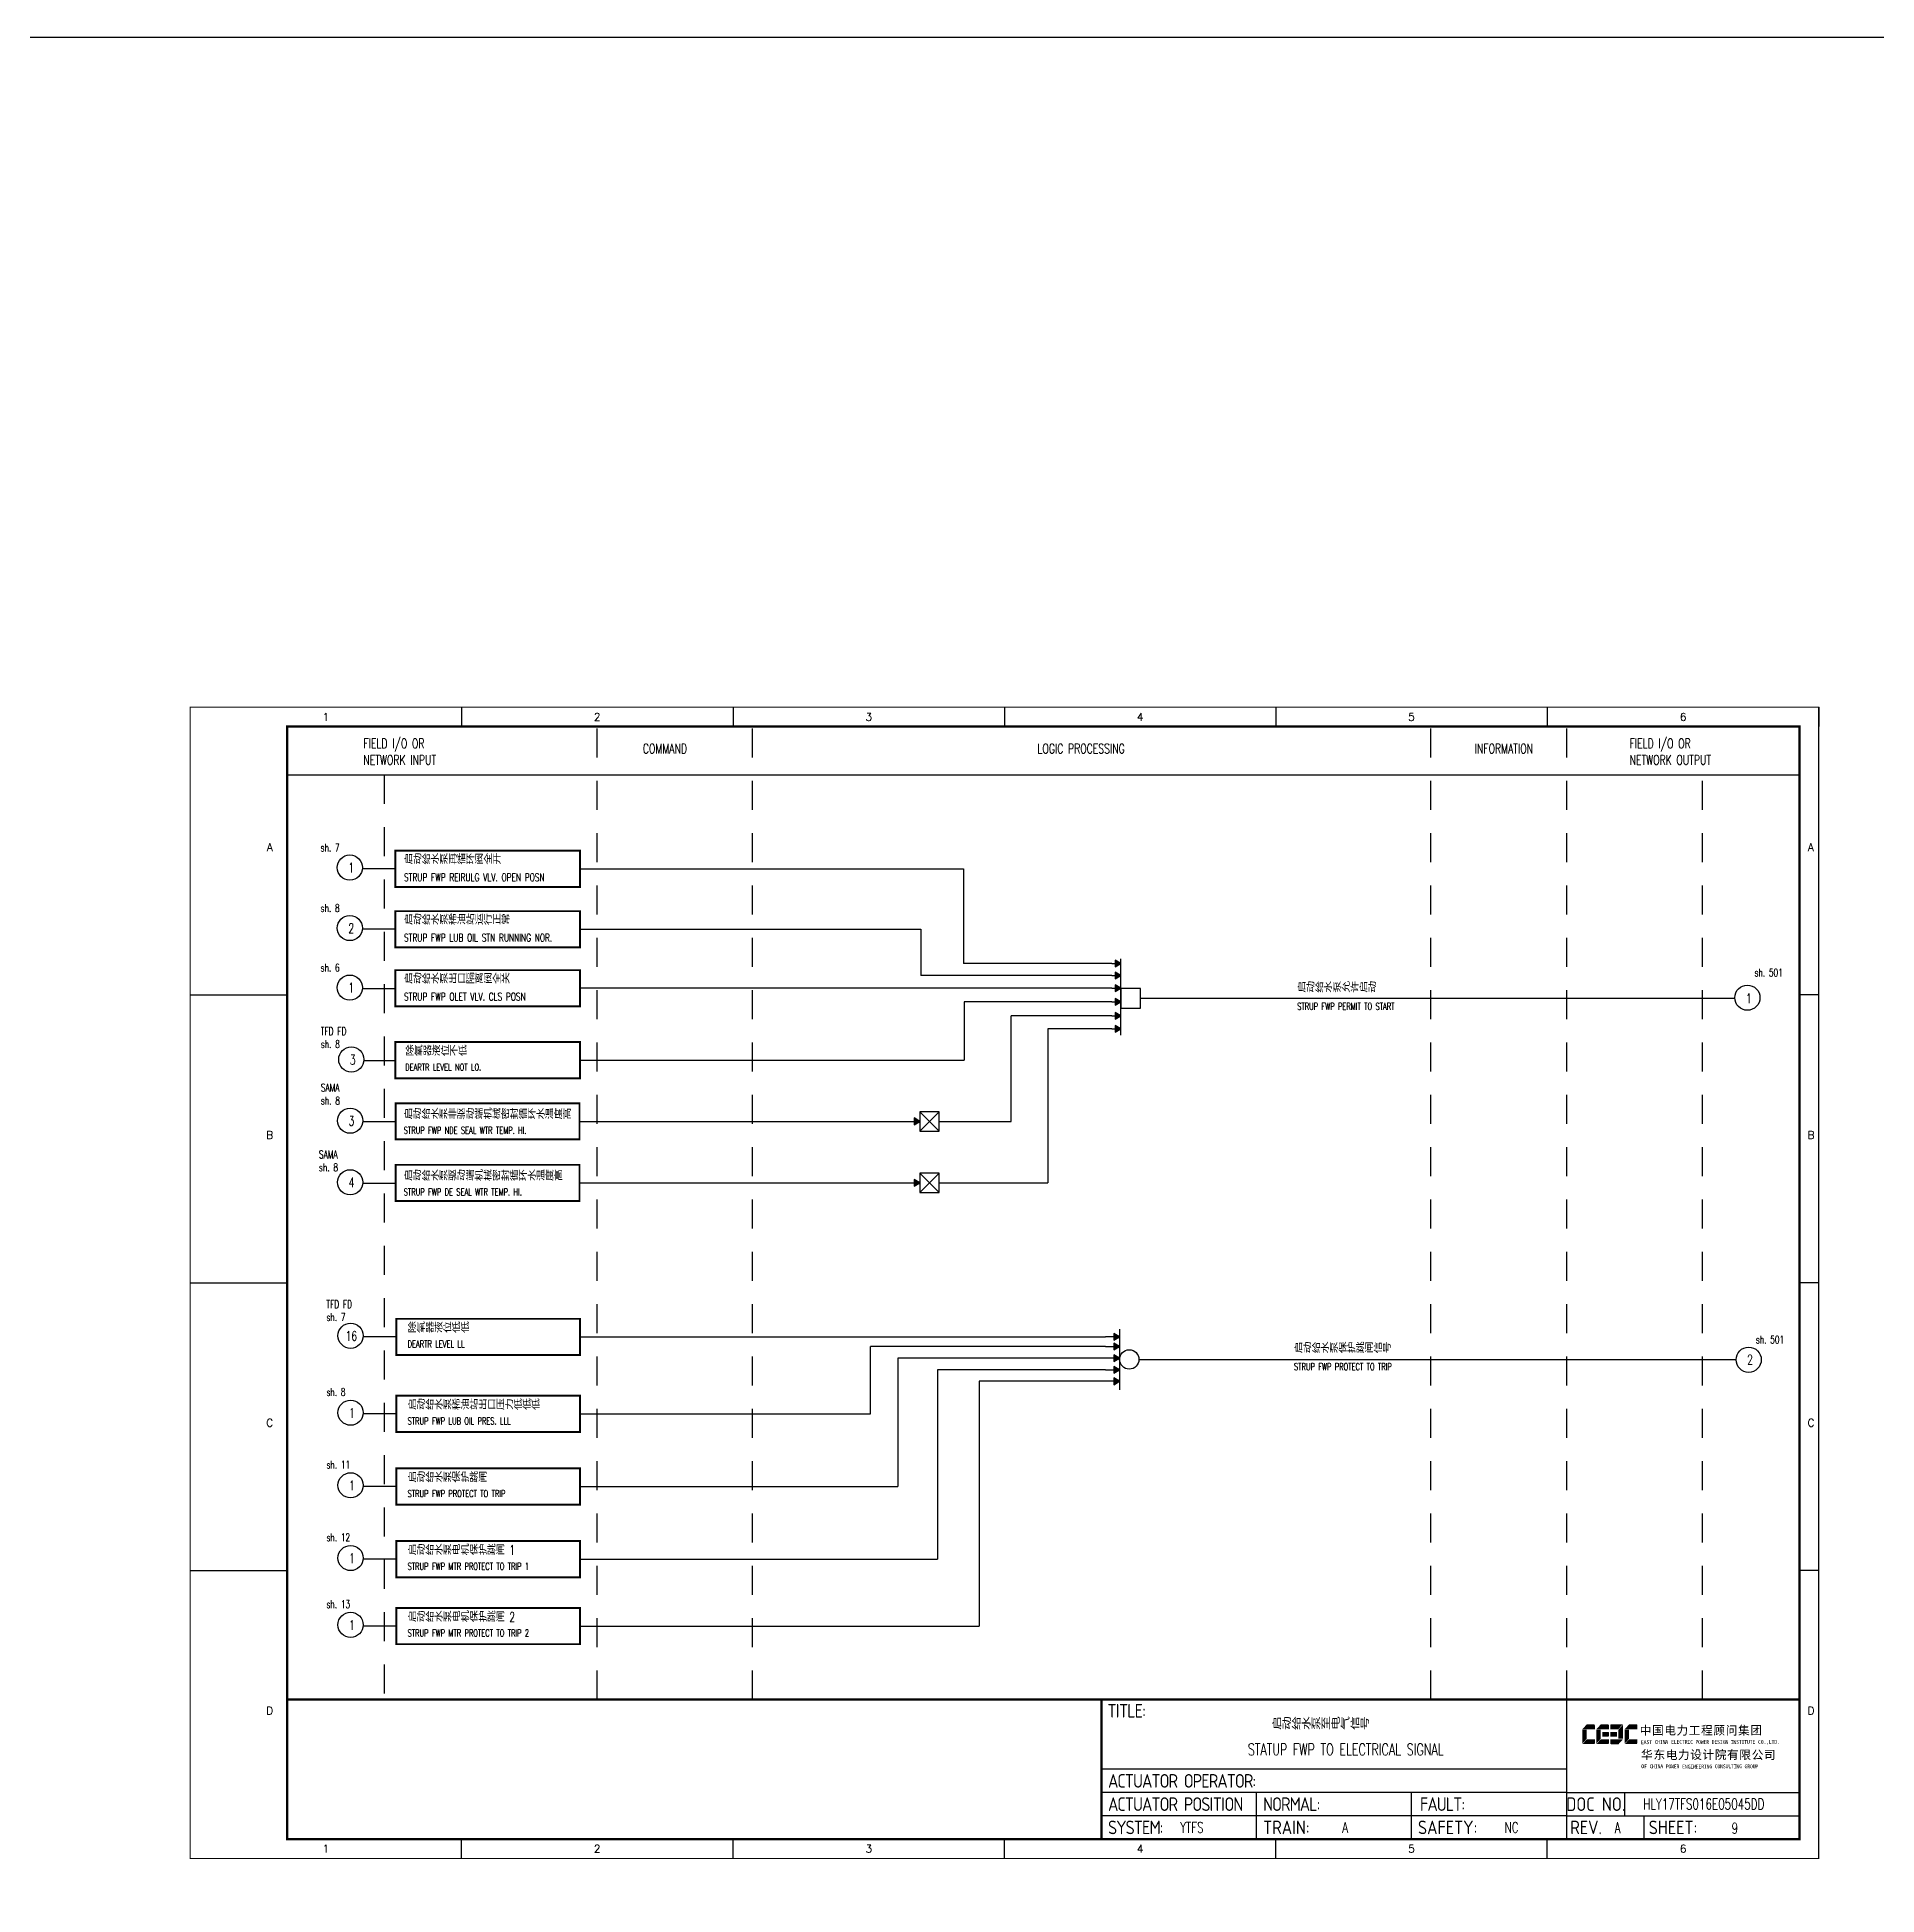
# Model space of a CAD drawing. Header units: millimetres. Extents: x 14388 to 19722, y -3447 to -1598.
# Drawn here: x 15916.3 to 16390.7, y -2076.9 to -1597.7 of the extents above; entities that cross this region are included whole.
import ezdxf
from ezdxf.enums import TextEntityAlignment as Align

# ---------------------------------------------------------------- set-up
doc = ezdxf.new("R2010")
doc.units = ezdxf.units.MM
doc.linetypes.add('JIS_02_0.7', pattern=[1.35, 0.75, -0.6])
for name, color, linetype in [('BORDER', 1, 'Continuous'), ('MLINE', 6, 'Continuous'), ('TITLE', 1, 'Continuous'), ('TK', 7, 'Continuous'), ('图框_外框线', 7, 'Continuous'), ('图框_标题栏文字', 6, 'Continuous')]:
    doc.layers.add(name, color=color, linetype=linetype)
doc.styles.add('ecepdi', font='simhei.ttf', dxfattribs={"width": 0.9})
doc.styles.get("Standard").update_dxf_attribs({"font": 'romans.shx', "width": 0.7, "bigfont": '@0hztxta.shx'})
doc.styles.add('工程字', font='gbenor.shx', dxfattribs={"bigfont": 'gbcbig.shx'})

# ---------------------------------------------------------------- blocks, each defined once
blk = doc.blocks.new('A$C1E0003F3')
h = blk.add_hatch(color=152)
edge = h.paths.add_edge_path()
edge.add_ellipse((5.15, 4.41), major_axis=(0, 0.211), ratio=0.769231, start_angle=-90, end_angle=0)
edge.add_line((5.15, 4.62), (3.22, 4.62))
edge.add_line((3.22, 4.62), (2.09, 3.35))
edge.add_line((2.09, 3.35), (5.32, 3.35))
edge.add_line((5.32, 3.35), (5.32, 4.41))
h.paths.add_polyline_path([(3.22, 3.23), (2.09, 3.23), (2.09, -0.36), (3.22, 0.91)])
edge = h.paths.add_edge_path()
edge.add_line((5.32, 0.81), (3.27, 0.81))
edge.add_line((3.27, 0.81), (2.13, -0.46))
edge.add_line((2.13, -0.46), (5.15, -0.46))
edge.add_ellipse((5.15, -0.25), major_axis=(0, 0.211), ratio=0.769231, start_angle=180, end_angle=270)
edge.add_line((5.32, -0.25), (5.32, 0.81))
h = blk.add_hatch(color=152)
edge = h.paths.add_edge_path()
edge.add_ellipse((8.78, 4.41), major_axis=(0, 0.211), ratio=0.769231, start_angle=-90, end_angle=0)
edge.add_line((8.78, 4.62), (6.84, 4.62))
edge.add_line((6.84, 4.62), (5.71, 3.35))
edge.add_line((5.71, 3.35), (8.94, 3.35))
edge.add_line((8.94, 3.35), (8.94, 4.41))
h.paths.add_polyline_path([(6.84, 3.23), (5.71, 3.23), (5.71, -0.36), (6.84, 0.91)])
edge = h.paths.add_edge_path()
edge.add_ellipse((8.78, 2.49), major_axis=(0, 0.211), ratio=0.769231, start_angle=-90, end_angle=0)
edge.add_line((8.78, 2.7), (7.22, 2.7))
edge.add_line((7.22, 2.7), (7.22, 1.44))
edge.add_line((7.22, 1.44), (8.78, 1.44))
edge.add_ellipse((8.78, 1.65), major_axis=(0, 0.211), ratio=0.769231, start_angle=180, end_angle=270)
edge.add_line((8.94, 1.65), (8.94, 2.49))
edge = h.paths.add_edge_path()
edge.add_line((8.94, 0.81), (6.89, 0.81))
edge.add_line((6.89, 0.81), (5.75, -0.46))
edge.add_line((5.75, -0.46), (8.78, -0.46))
edge.add_ellipse((8.78, -0.25), major_axis=(0, 0.211), ratio=0.769231, start_angle=180, end_angle=270)
edge.add_line((8.94, -0.25), (8.94, 0.81))
h = blk.add_hatch(color=1)
edge = h.paths.add_edge_path()
edge.add_line((12.48, 4.62), (9.46, 4.62))
edge.add_ellipse((9.46, 4.41), major_axis=(0, 0.211), ratio=0.769231, start_angle=0, end_angle=90)
edge.add_line((9.3, 4.41), (9.3, 3.35))
edge.add_line((9.3, 3.35), (11.35, 3.35))
edge.add_line((11.35, 3.35), (12.48, 4.62))
h.paths.add_polyline_path([(12.57, 4.56), (11.38, 3.23), (11.38, 0.93), (12.57, 0.93)])
edge = h.paths.add_edge_path()
edge.add_line((11.03, 2.7), (9.46, 2.7))
edge.add_ellipse((9.46, 2.49), major_axis=(0, 0.211), ratio=0.769231, start_angle=0, end_angle=90)
edge.add_line((9.3, 2.49), (9.3, 1.65))
edge.add_ellipse((9.46, 1.65), major_axis=(0, 0.211), ratio=0.769231, start_angle=90, end_angle=180)
edge.add_line((9.46, 1.44), (11.03, 1.44))
edge.add_line((11.03, 1.44), (11.03, 2.7))
h = blk.add_hatch(color=1)
edge = h.paths.add_edge_path()
edge.add_line((12.58, 0.79), (9.3, 0.79))
edge.add_line((9.3, 0.79), (9.3, -0.27))
edge.add_ellipse((9.46, -0.27), major_axis=(0, 0.211), ratio=0.769231, start_angle=90, end_angle=180)
edge.add_line((9.46, -0.48), (11.43, -0.48))
edge.add_line((11.43, -0.48), (12.58, 0.79))
h = blk.add_hatch(color=152)
edge = h.paths.add_edge_path()
edge.add_ellipse((16.11, 4.41), major_axis=(0, 0.211), ratio=0.769231, start_angle=-90, end_angle=0)
edge.add_line((16.11, 4.62), (14.14, 4.62))
edge.add_line((14.14, 4.62), (13, 3.35))
edge.add_line((13, 3.35), (16.27, 3.35))
edge.add_line((16.27, 3.35), (16.27, 4.41))
h.paths.add_polyline_path([(14.14, 3.23), (13, 3.23), (13, -0.36), (14.14, 0.91)])
edge = h.paths.add_edge_path()
edge.add_line((16.27, 0.81), (14.18, 0.81))
edge.add_line((14.18, 0.81), (13.04, -0.46))
edge.add_line((13.04, -0.46), (16.03, -0.46))
edge.add_ellipse((16.03, -0.15), major_axis=(0, 0.316), ratio=0.769231, start_angle=180, end_angle=270)
edge.add_line((16.27, -0.15), (16.27, 0.81))
at = {"layer": 'TITLE', "color": 7, "style": 'ecepdi'}
for s, p in [('中', (16.92, 1.94)), ('国', (20.09, 2)), ('电', (23.25, 1.99)), ('力', (26.39, 1.96)), ('工', (29.53, 1.95)), ('程', (32.71, 1.98)), ('顾', (35.9, 1.98)), ('问', (39.09, 1.94)), ('集', (42.26, 1.98)), ('团', (45.42, 2.01)), ('华', (17.24, -4.31)), ('东', (20.45, -4.29)), ('电', (23.62, -4.35)), ('力', (26.75, -4.32)), ('设', (29.92, -4.3)), ('计', (33.05, -4.31)), ('院', (36.26, -4.29)), ('有', (39.41, -4.29)), ('限', (42.57, -4.32)), ('公', (45.78, -4.38)), ('司', (48.91, -4.35))]:
    blk.add_text(s, height=2.2, dxfattribs=at).set_placement(p)
at = {"layer": 'TITLE', "color": 7, "style": 'ecepdi', "width": 0.975}
for s, p in [('E', (17.58, 0.02)), ('A', (18.29, 0.03)), ('S', (19, 0.03)), ('T', (19.7, 0.03)), ('C', (21.1, 0.09)), ('H', (21.77, 0.09)), ('I', (22.46, 0.09)), ('N', (23.17, 0.1)), ('A', (23.86, 0.1)), ('E', (25.35, 0.09)), ('L', (26.05, 0.11)), ('E', (26.76, 0.1)), ('C', (27.46, 0.12)), ('T', (28.18, 0.11)), ('R', (28.87, 0.1)), ('I', (29.57, 0.11)), ('C', (30.28, 0.1)), ('P', (31.64, 0.09)), ('O', (32.32, 0.08)), ('W', (33.03, 0.08)), ('E', (33.72, 0.08)), ('R', (34.42, 0.09)), ('D', (35.81, 0.1)), ('E', (36.52, 0.1)), ('S', (37.2, 0.1)), ('I', (37.91, 0.09)), ('G', (38.68, 0.11)), ('N', (39.38, 0.09)), ('I', (40.72, 0.07)), ('N', (41.43, 0.08)), ('S', (42.14, 0.08)), ('T', (42.83, 0.08)), ('I', (43.52, 0.09)), ('T', (44.22, 0.07)), ('U', (44.93, 0.07)), ('T', (45.63, 0.08)), ('E', (46.34, 0.09)), ('C', (47.76, 0.11)), ('O', (48.48, 0.1)), ('L', (50.56, 0.1)), ('T', (51.27, 0.1)), ('D', (51.96, 0.1)), ('.', (49.23, 0.1)), (',', (49.87, 0.1)), ('.', (52.72, 0.11)), ('O', (17.67, -6.18)), ('OF', (18.01, -6.2)), ('F', (18.37, -6.2)), ('C', (19.8, -6.19)), ('H', (20.47, -6.19)), ('I', (21.15, -6.19)), ('N', (21.87, -6.18)), ('A', (22.56, -6.18)), ('P', (23.98, -6.2)), ('O', (24.66, -6.21)), ('W', (25.36, -6.21)), ('E', (26.06, -6.21)), ('R', (26.75, -6.2)), ('E', (28.19, -6.24)), ('N', (28.91, -6.27)), ('G', (29.62, -6.26)), ('I', (30.32, -6.27)), ('N', (31.02, -6.27)), ('E', (31.7, -6.28)), ('E', (32.41, -6.27)), ('R', (33.1, -6.24)), ('I', (33.81, -6.24)), ('N', (34.51, -6.26)), ('G', (35.2, -6.24)), ('C', (36.61, -6.19)), ('O', (37.3, -6.21)), ('N', (38, -6.2)), ('S', (38.71, -6.21)), ('U', (39.41, -6.18)), ('L', (40.11, -6.18)), ('T', (40.81, -6.19)), ('I', (41.51, -6.21)), ('N', (42.2, -6.21)), ('G', (42.91, -6.17)), ('G', (44.29, -6.2)), ('R', (45, -6.21)), ('O', (45.69, -6.22)), ('U', (46.39, -6.2)), ('P', (47.1, -6.23))]:
    blk.add_text(s, height=1, dxfattribs=at).set_placement(p, align=Align.MIDDLE_CENTER)
blk = doc.blocks.new('A$C57484896')
for p, q in [((70, 297), (70, 292)), ((140, 297), (140, 292)), ((210, 297), (210, 292)), ((280, 297), (280, 292)), ((350, 297), (350, 292)), ((420, 297), (420, 292)), ((0, 222.75), (25, 222.75)), ((420, 222.75), (415, 222.75)), ((0, 148.5), (25, 148.5)), ((420, 148.5), (415, 148.5)), ((0, 74.25), (25, 74.25)), ((420, 74.25), (415, 74.25)), ((70, 0), (70, 5)), ((140, 0), (140, 5)), ((210, 0), (210, 5)), ((280, 0), (280, 5)), ((350, 0), (350, 5))]:
    blk.add_line(p, q)
at = {"layer": 'MLINE', "linetype": 'JIS_02_0.7', "ltscale": 10}
for p, q in [((105, 41), (105, 292)), ((145, 41), (145, 292)), ((320, 41), (320, 292)), ((355, 41), (355, 292)), ((50, 279.56), (50, 41)), ((390, 41), (390, 279.56))]:
    blk.add_line(p, q, dxfattribs=at)
at = {"layer": 'MLINE'}
blk.add_line((25, 279.56), (415, 279.56), dxfattribs=at)
at = {"layer": '图框_外框线'}
for p, q in [((355, 5), (355, 41)), ((355, 23), (235, 23)), ((355, 17), (235, 17)), ((275, 11), (275, 17)), ((315, 11), (315, 17)), ((355, 17), (415, 17)), ((370, 11), (370, 17)), ((355, 11), (235, 11)), ((355, 11), (235, 11)), ((275, 5), (275, 11)), ((315, 5), (315, 11)), ((355, 11), (415, 11)), ((375, 5), (375, 11))]:
    blk.add_line(p, q, dxfattribs=at)
for points, const_width in [([(0, 0), (420, 0), (420, 297), (0, 297)], 0.3), ([(25, 5), (415, 5), (415, 292), (25, 292)], 0.6)]:
    blk.add_lwpolyline(points, close=True, dxfattribs=dict(at, const_width=const_width))
at = {"layer": '图框_外框线', "const_width": 0.6}
blk.add_lwpolyline([(235, 41), (25, 41)], dxfattribs=at)
at = {"layer": '图框_外框线'}
blk.add_lwpolyline([(415, 41, 0.6, 0.6, 0), (235, 41, 0.6, 0.6, 0), (235, 5, 0, 0, 0)], format="xyseb", dxfattribs=at)
blk.add_blockref('A$C1E0003F3', (356.94, 29.95))
at = {"layer": 'MLINE', "char_height": 2.5, "width": 31.8959, "attachment_point": 1}
for s, insert in [('FIELD I/O OR', (44.67, 288.89)), ('COMMAND', (116.74, 287.58)), ('LOGIC PROCESSING', (218.52, 287.58)), ('INFORMATION', (331.25, 287.58)), ('FIELD I/O OR', (371.22, 288.89)), ('NETWORK INPUT', (44.67, 284.64)), ('NETWORK OUTPUT', (371.22, 284.64))]:
    blk.add_mtext(s, dxfattribs=dict(at, insert=insert))
at = {"layer": 'TK', "color": 3}
for s, p in [('1', (35, 294.5)), ('2', (105, 294.5)), ('3', (175, 294.5)), ('4', (245, 294.5)), ('5', (315, 294.5)), ('6', (385, 294.5)), ('1', (35, 2.5)), ('2', (105, 2.5)), ('3', (175, 2.5)), ('4', (245, 2.5)), ('5', (315, 2.5)), ('6', (385, 2.5))]:
    blk.add_text(s, height=2, dxfattribs=at).set_placement(p, align=Align.MIDDLE)
for s, p in [('A', (20.5, 259.88)), ('A', (418, 259.88)), ('B', (20.5, 185.62)), ('B', (418, 185.62)), ('C', (20.5, 111.38)), ('C', (418, 111.38)), ('D', (20.5, 37.12)), ('D', (418, 37.12))]:
    blk.add_text(s, height=2, dxfattribs=at).set_placement(p, align=Align.CENTER)
at = {"layer": '图框_标题栏文字', "char_height": 3.5, "style": '工程字'}
for s, insert, width, attachment_point in [('{\\T0.9; TITLE:}', (234.86, 38.09), 14.2249, 4), ('{\\T0.9; ACTUATOR OPERATOR:}', (235, 20), 40, 4), ('{\\T0.9; ACTUATOR POSITION}', (235, 14), 45, 4), ('{\\T0.9; NORMAL:}', (275, 14), 18.2557, 4), ('{\\T0.9; FAULT:}', (315.44, 14), 15, 4), ('DOC NO.', (362.5, 14), 15, 5), ('{\\T0.9; SYSTEM:}', (235, 8), 17.9526, 4), ('{\\T0.9; }TRAIN: ', (275, 8), 17.6638, 4), ('SAFETY:', (324.3, 8), 22.3993, 5), ('REV.', (360, 8), 10, 5), ('SHEET:', (382.42, 8), 20, 5)]:
    blk.add_mtext(s, dxfattribs=dict(at, insert=insert, width=width, attachment_point=attachment_point))

msp = doc.modelspace()

# ---------------------------------------------------------------- hatches: boundary and pattern name
at = {"layer": 'BORDER'}
for points in [[(16195.77, -1836.67), (16194.27, -1835.8), (16194.27, -1837.53)], [(16195.77, -1839.78), (16194.27, -1838.92), (16194.27, -1840.65)], [(16195.77, -1843.05), (16194.27, -1842.19), (16194.27, -1843.92)], [(16195.77, -1846.54), (16194.27, -1845.68), (16194.27, -1847.41)], [(16195.77, -1850.14), (16194.27, -1849.28), (16194.27, -1851.01)], [(16195.77, -1853.49), (16194.27, -1852.63), (16194.27, -1854.36)], [(16143.9, -1877.39), (16142.4, -1876.52), (16142.4, -1878.26)], [(16143.9, -1893.28), (16142.4, -1892.42), (16142.4, -1894.15)], [(16195.41, -1933), (16193.91, -1932.14), (16193.91, -1933.87)], [(16195.41, -1935.5), (16193.91, -1934.64), (16193.91, -1936.37)], [(16195.41, -1938.48), (16193.91, -1937.62), (16193.91, -1939.35)], [(16195.41, -1941.47), (16193.91, -1940.61), (16193.91, -1942.34)], [(16195.41, -1944.45), (16193.91, -1943.58), (16193.91, -1945.32)]]:
    msp.add_hatch(color=256, dxfattribs=at).paths.add_polyline_path(points)

# ---------------------------------------------------------------- linework, layer by layer
for p, q in [((16008.65, -1807.56), (16056.27, -1807.56)), ((16008.65, -1812.23), (16000.13, -1812.23)), ((16056.27, -1816.9), (16008.65, -1816.9)), ((16008.65, -1823.16), (16056.27, -1823.16)), ((16008.65, -1827.83), (16000.13, -1827.83)), ((16056.27, -1832.5), (16008.65, -1832.5)), ((16008.65, -1838.38), (16056.27, -1838.38)), ((16056.27, -1847.72), (16056.27, -1838.38)), ((16008.65, -1843.19), (16000.13, -1843.19)), ((16056.27, -1847.72), (16008.65, -1847.72)), ((16202.77, -1845.65), (16354.05, -1845.65)), ((16167.46, -1877.39), (16167.46, -1850.14)), ((16193.45, -1850.14), (16167.46, -1850.14)), ((16193.45, -1853.49), (16176.94, -1853.49)), ((16176.94, -1853.49), (16176.94, -1893.28)), ((16008.65, -1861.75), (16000.51, -1861.75)), ((16056.27, -1861.61), (16155.37, -1861.61)), ((16056.27, -1866.28), (16008.65, -1866.28)), ((16056.12, -1882.06), (16056.12, -1872.72)), ((16008.72, -1877.53), (16000.2, -1877.53)), ((16056.12, -1877.39), (16140.7, -1877.39)), ((16150.9, -1877.39), (16167.46, -1877.39)), ((16056.12, -1882.06), (16008.72, -1882.06)), ((16056.12, -1897.95), (16056.12, -1888.61)), ((16008.72, -1893.42), (16000.2, -1893.42)), ((16056.12, -1893.28), (16140.7, -1893.28)), ((16150.9, -1893.28), (16176.94, -1893.28)), ((16056.12, -1897.95), (16008.72, -1897.95)), ((16008.85, -1933), (16000.33, -1933)), ((16056.25, -1933), (16191.82, -1933)), ((16131.18, -1952.86), (16131.18, -1935.5)), ((16191.82, -1935.5), (16131.18, -1935.5)), ((16056.25, -1937.68), (16008.85, -1937.68)), ((16191.82, -1938.48), (16138.24, -1938.48)), ((16138.24, -1938.48), (16138.24, -1971.59)), ((16202.98, -1938.81), (16354.41, -1938.8)), ((16191.82, -1941.47), (16148.47, -1941.47)), ((16148.47, -1941.47), (16148.47, -1990.35)), ((16191.82, -1944.45), (16159.21, -1944.45)), ((16159.21, -1944.45), (16159.21, -2007.6)), ((16008.85, -1952.86), (16000.33, -1952.86)), ((16056.25, -1952.86), (16131.18, -1952.86)), ((16056.25, -1957.53), (16008.85, -1957.53)), ((16008.85, -1971.59), (16000.33, -1971.59)), ((16056.25, -1971.59), (16138.24, -1971.59)), ((16056.25, -1976.26), (16008.85, -1976.26)), ((16008.85, -1990.35), (16000.33, -1990.35)), ((16056.25, -1990.35), (16148.47, -1990.35)), ((16056.25, -1995.02), (16008.85, -1995.02)), ((16008.85, -2007.6), (16000.33, -2007.6)), ((16056.25, -2007.6), (16159.21, -2007.6)), ((16056.25, -2012.27), (16008.85, -2012.27))]:
    msp.add_line(p, q)
at = {"color": 7}
for p, q in [((16056.27, -1812.23), (16155.18, -1812.23)), ((16155.18, -1812.23), (16155.18, -1836.67)), ((16056.27, -1827.83), (16144.18, -1827.83)), ((16144.18, -1827.83), (16144.18, -1839.78)), ((16193.42, -1839.78), (16144.18, -1839.78)), ((16193.42, -1836.67), (16155.18, -1836.67)), ((16193.42, -1843.05), (16056.27, -1843.05)), ((16193.45, -1846.54), (16155.37, -1846.54)), ((16155.37, -1846.54), (16155.37, -1861.61))]:
    msp.add_line(p, q, dxfattribs=at)
at = {"color": 1}
msp.add_line((16195.77, -1855.15), (16195.77, -1835.44), dxfattribs=at)
msp.add_lwpolyline([(14388.26, -1597.68), (19722.47, -1597.68), (19722.47, -3447.02), (14388.26, -3447.02)], close=True)
at = {"const_width": 0.5}
for points in [[(16008.65, -1807.56), (16056.27, -1807.56), (16056.27, -1816.9), (16008.65, -1816.9), (16008.65, -1807.56)], [(16008.65, -1823.16), (16056.27, -1823.16), (16056.27, -1832.5), (16008.65, -1832.5), (16008.65, -1823.16)], [(16008.65, -1838.38), (16056.27, -1838.38), (16056.27, -1847.72), (16008.65, -1847.72), (16008.65, -1838.38)], [(16008.65, -1856.93), (16056.27, -1856.93), (16056.27, -1866.28), (16008.65, -1866.28), (16008.65, -1856.93)], [(16008.72, -1872.72), (16056.12, -1872.72), (16056.12, -1882.06), (16008.72, -1882.06), (16008.72, -1872.72)], [(16008.72, -1888.61), (16056.12, -1888.61), (16056.12, -1897.95), (16008.72, -1897.95), (16008.72, -1888.61)], [(16008.85, -1928.33), (16056.25, -1928.33), (16056.25, -1937.68), (16008.85, -1937.68), (16008.85, -1928.33)], [(16008.85, -1948.19), (16056.25, -1948.19), (16056.25, -1957.53), (16008.85, -1957.53), (16008.85, -1948.19)], [(16008.85, -1966.92), (16056.25, -1966.92), (16056.25, -1976.26), (16008.85, -1976.26), (16008.85, -1966.92)], [(16008.85, -1985.68), (16056.25, -1985.68), (16056.25, -1995.02), (16008.85, -1995.02), (16008.85, -1985.68)], [(16008.85, -2002.93), (16056.25, -2002.93), (16056.25, -2012.27), (16008.85, -2012.27), (16008.85, -2002.93)]]:
    msp.add_lwpolyline(points, dxfattribs=at)
for centre in [(15996.9, -1811.92), (15996.9, -1827.52), (15996.9, -1842.89), (16357.32, -1845.49), (15997.27, -1861.44), (15996.97, -1877.22), (15996.97, -1893.11), (15997.09, -1932.7), (16357.66, -1938.89), (15997.09, -1952.55), (15997.09, -1971.28), (15997.09, -1990.04), (15997.09, -2007.29)]:
    msp.add_circle(centre, 3.25)
at = {"layer": 'BORDER'}
for p, q in [((16193.42, -1836.67), (16195.77, -1836.67)), ((16193.42, -1839.78), (16195.77, -1839.78)), ((16193.42, -1843.05), (16195.77, -1843.05)), ((16193.45, -1846.54), (16195.81, -1846.54)), ((16200.77, -1845.65), (16202.77, -1845.65)), ((16193.45, -1850.14), (16195.81, -1850.14)), ((16193.45, -1853.49), (16195.81, -1853.49)), ((16140.7, -1877.39), (16142.47, -1877.39)), ((16143.9, -1874.89), (16148.9, -1879.89)), ((16148.9, -1874.89), (16143.9, -1879.89)), ((16148.9, -1877.39), (16150.9, -1877.39)), ((16143.9, -1890.78), (16148.9, -1895.78)), ((16148.9, -1890.78), (16143.9, -1895.78)), ((16140.7, -1893.28), (16142.47, -1893.28)), ((16148.9, -1893.28), (16150.9, -1893.28)), ((16195.41, -1930.99), (16195.41, -1946.63)), ((16195.41, -1933), (16191.82, -1933)), ((16191.82, -1935.5), (16195.41, -1935.5)), ((16195.41, -1938.48), (16191.82, -1938.48)), ((16200.41, -1938.81), (16202.41, -1938.81)), ((16200.98, -1938.81), (16202.98, -1938.81)), ((16191.82, -1941.47), (16195.41, -1941.47)), ((16195.41, -1944.45), (16191.82, -1944.45))]:
    msp.add_line(p, q, dxfattribs=at)
for points in [[(16195.77, -1836.67), (16194.27, -1835.8), (16194.27, -1837.53)], [(16195.77, -1839.78), (16194.27, -1838.92), (16194.27, -1840.65)], [(16195.77, -1843.05), (16194.27, -1842.19), (16194.27, -1843.92)], [(16200.77, -1843.15), (16195.77, -1843.15), (16195.77, -1848.15), (16200.77, -1848.15)], [(16195.77, -1846.54), (16194.27, -1845.68), (16194.27, -1847.41)], [(16195.77, -1850.14), (16194.27, -1849.28), (16194.27, -1851.01)], [(16195.77, -1853.49), (16194.27, -1852.63), (16194.27, -1854.36)], [(16143.9, -1877.39), (16142.4, -1876.52), (16142.4, -1878.26)], [(16148.9, -1874.89), (16143.9, -1874.89), (16143.9, -1879.89), (16148.9, -1879.89)], [(16143.9, -1893.28), (16142.4, -1892.42), (16142.4, -1894.15)], [(16148.9, -1890.78), (16143.9, -1890.78), (16143.9, -1895.78), (16148.9, -1895.78)], [(16195.41, -1933), (16193.91, -1932.14), (16193.91, -1933.87)], [(16195.41, -1935.5), (16193.91, -1934.64), (16193.91, -1936.37)], [(16195.41, -1938.48), (16193.91, -1937.62), (16193.91, -1939.35)], [(16195.41, -1941.47), (16193.91, -1940.61), (16193.91, -1942.34)], [(16195.41, -1944.45), (16193.91, -1943.58), (16193.91, -1945.32)]]:
    msp.add_lwpolyline(points, close=True, dxfattribs=at)
msp.add_circle((16197.91, -1938.81), 2.5, dxfattribs=at)

# ---------------------------------------------------------------- block references
msp.add_blockref('A$C57484896', (15955.72, -2067.54))

# ---------------------------------------------------------------- texts
at = {"color": 1, "char_height": 2, "attachment_point": 1}
for s, insert, width in [('sh. 7', (15989.35, -1805.77), 77.571), ('sh. 8', (15989.35, -1821.37), 77.571), ('sh. 6', (15989.35, -1836.74), 77.571), ('sh. 501', (16359.15, -1838), 73.0067), ('TFD FD\\Psh. 8', (15989.4, -1853.13), 77.571), ('SAMA \\Psh. 8', (15989.42, -1867.69), 77.571), ('SAMA \\Psh. 8', (15988.93, -1884.93), 77.571), ('TFD FD\\Psh. 7', (15990.85, -1923.56), 77.571), ('sh. 501', (16359.49, -1932.68), 73.0067), ('sh. 8', (15990.85, -1946.22), 77.571), ('sh. 11', (15990.85, -1964.95), 77.571), ('sh. 12', (15990.85, -1983.7), 77.571), ('sh. 13', (15990.85, -2000.95), 77.571)]:
    msp.add_mtext(s, dxfattribs=dict(at, insert=insert, width=width))
at = {"attachment_point": 1}
for s, insert, char_height, width in [('1', (15996.5, -1810.71), 2.5, 73.0067), ('启动给水泵再循环阀全开', (16010.87, -1808.53), 2.5, 73.0067), ('STRUP FWP REIRULG VLV. OPEN POSN', (16010.87, -1813.42), 2, 73.0067), ('启动给水泵稀油站运行正常', (16010.87, -1824.13), 2.5, 73.0067), ('2', (15996.5, -1826.31), 2.5, 73.0067), ('STRUP FWP LUB OIL STN RUNNING NOR.', (16010.87, -1829.02), 2, 73.0067), ('启动给水泵出口隔离阀全关', (16010.87, -1839.35), 2.5, 73.0067), ('1', (15996.5, -1841.68), 2.5, 73.0067), ('STRUP FWP OLET VLV. CLS POSN', (16010.87, -1844.24), 2, 73.0067), ('启动给水泵允许启动', (16241.21, -1841.6), 2.5, 73.0067), ('1', (16356.93, -1844.44), 2.5, 73.0067), ('STRUP FWP PERMIT TO START', (16241.21, -1846.78), 1.8, 73.0067), ('除氧器液位不低', (16011.17, -1857.99), 2.5, 73.0067), ('3', (15996.88, -1860.23), 2.5, 73.0067), ('DEARTR LEVEL NOT LO.', (16011.17, -1862.51), 1.8, 73.0067), ('3', (15996.57, -1876.01), 2.5, 73.0067), ('启动给水泵非驱动端机械密封循环水温度高', (16010.8, -1874.29), 2.5, 73.0067), ('STRUP FWP NDE SEAL WTR TEMP. HI.', (16010.8, -1878.8), 1.8, 73.0067), ('4', (15996.57, -1891.9), 2.5, 73.0067), ('启动给水泵驱动端机械密封循环水温度高', (16010.8, -1890.18), 2.5, 73.0067), ('STRUP FWP DE SEAL WTR TEMP. HI. ', (16010.8, -1894.7), 1.8, 73.0067), ('除氧器液位低低', (16011.79, -1929.39), 2.5, 73.0067), ('16', (15995.77, -1931.49), 2.5, 73.0067), ('DEARTR LEVEL LL', (16011.79, -1933.91), 1.8, 73.0067), ('启动给水泵保护跳闸信号', (16240.39, -1934.63), 2.5, 73.0067), ('STRUP FWP PROTECT TO TRIP', (16240.39, -1939.81), 1.8, 73.0067), ('2', (16357.26, -1937.63), 2.5, 73.0067), ('启动给水泵稀油站出口压力低低低 ', (16011.79, -1949.25), 2.5, 73.0067), ('1', (15996.7, -1951.34), 2.5, 73.0067), ('STRUP FWP LUB OIL PRES. LLL', (16011.79, -1953.77), 1.8, 73.0067), ('启动给水泵保护跳闸', (16011.79, -1967.98), 2.5, 73.0067), ('1', (15996.7, -1970.07), 2.5, 73.0067), ('STRUP FWP PROTECT TO TRIP', (16011.79, -1972.5), 1.8, 73.0067), ('1', (15996.7, -1988.83), 2.5, 73.0067), ('启动给水泵电机保护跳闸 1', (16011.79, -1986.74), 2.5, 73.0067), ('STRUP FWP MTR PROTECT TO TRIP 1', (16011.79, -1991.26), 1.8, 73.0067), ('1', (15996.7, -2006.08), 2.5, 73.0067), ('启动给水泵电机保护跳闸 2', (16011.79, -2003.99), 2.5, 73.0067), ('STRUP FWP MTR PROTECT TO TRIP 2', (16011.79, -2008.51), 1.8, 73.0067), ('启动给水泵至电气信号', (16234.68, -2031.28), 3, 79.6327), ('STATUP FWP TO ELECTRICAL SIGNAL', (16228.5, -2037.93), 3, 84.237), ('YTFS', (16211.02, -2058.15), 2.8, 8.5983), ('A', (16252.82, -2058.15), 2.8, 8.5983), ('NC', (16294.7, -2058.15), 2.8, 8.5983), ('A', (16323.1, -2058.22), 2.8, 8.5983)]:
    msp.add_mtext(s, dxfattribs=dict(at, insert=insert, char_height=char_height, width=width))
at = {"width": 0.7}
for tag, p, s in [('HLY17TFS016E05045DD', (16330.46, -2054.92), ''), ('9', (16353.22, -2061.15), '1')]:
    msp.add_attdef(tag, p, s, height=2.8, dxfattribs=at)

doc.saveas('drawing.dxf')
